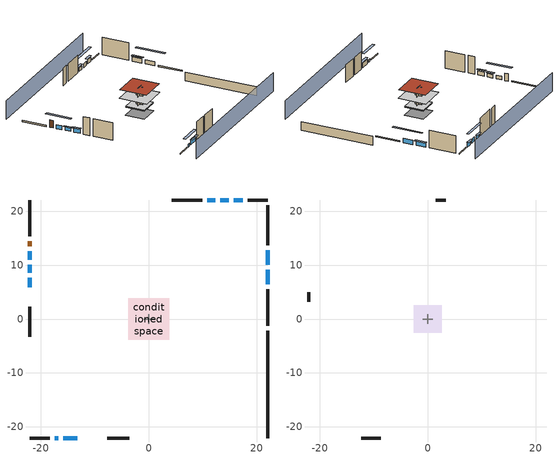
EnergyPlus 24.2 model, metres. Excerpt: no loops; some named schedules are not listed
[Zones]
conditioned space
 floor to garage (Floor1 construction): -2.59,-2.59 -2.59,2.59 2.59,2.59 2.59,-2.59 z0.3
 floor adiabatic (AdiabaticFloorConstruction): -3.82,-3.82 -3.82,3.82 3.82,3.82 3.82,-3.82 z2.74
 floor foundation (Slab2 construction): -2.7,-2.7 -2.7,2.7 2.7,2.7 2.7,-2.7 z-2.13
 wall outside (RimJoist1 construction): 22.05,-1.22 22.05,5.52 z0.3:0.61
 wall outside (RimJoist2 construction): -22.05,-22.05 -18.3,-22.05 z0.3:0.61
 wall outside (RimJoist3 construction): -22.05,22.05 -22.05,15.31 z0.3:0.61
 wall outside (RimJoist4 construction): 22.05,22.05 18.3,22.05 z0.3:0.61
 wall outside (AdiabaticWallConstruction 1): -22.05,14.38 -22.05,13.47 z0.3:2.34
 wall outside (AdiabaticWallConstruction): 22.05,6.45 22.05,9.14 / 22.05,10.07 22.05,12.76 / -15.87,-22.05 -13.25,-22.05 z0.3:1.49; 17.37,22.05 15.75,22.05 / 14.83,22.05 13.21,22.05 z0.3:1.4; -17.37,-22.05 -16.8,-22.05 z0.3:1.07; -22.05,12.54 -22.05,11 z0.3:1.34; -22.05,10.07 -22.05,8.58 z0.3:1.28; -22.05,7.66 -22.05,5.91 z0.3:1.46; 12.28,22.05 10.86,22.05 z0.3:1.25
 wall outside (Wall3 construction): 22.05,13.68 22.05,21.12 z0.3:5.18
 wall outside (Wall4 construction): -7.73,-22.05 -3.6,-22.05 z0.3:5.18
 wall outside (Wall7 construction): -22.05,2.23 -22.05,-3.27 z0.3:5.18
 wall outside (Wall8 construction): 9.93,22.05 4.25,22.05 z0.3:5.18
 wall foundation (FoundationWall1 construction): 22.05,-22.05 22.05,-2.14 z-2.13:0.3
 wall to garage (Wall5 construction): 0,0.91 0,-0.91 z0.3:5.18
 wall to garage (Wall6 construction): -0.91,0 0.91,0 z0.3:5.18
 window (WindowConstruction): 22.05,6.45 22.05,9.14 z0.3:1.49
 window (WindowConstruction 9): 17.37,22.05 15.75,22.05 z0.3:1.4
 window (WindowConstruction 1): 22.05,10.07 22.05,12.76 z0.3:1.49
 window (WindowConstruction 2): -17.37,-22.05 -16.8,-22.05 z0.3:1.07
 window (WindowConstruction 3): -15.87,-22.05 -13.25,-22.05 z0.3:1.49
 window (WindowConstruction 4): -22.05,12.54 -22.05,11 z0.3:1.34
 window (WindowConstruction 5): -22.05,10.07 -22.05,8.58 z0.3:1.28
 window (WindowConstruction 6): -22.05,7.65 -22.05,5.91 z0.3:1.46
 window (WindowConstruction 7): 14.82,22.05 13.21,22.05 z0.3:1.4
 window (WindowConstruction 8): 12.28,22.05 10.86,22.05 z0.3:1.25
 door (Door): -22.05,14.38 -22.05,13.47 z0.3:2.34
 ceiling adiabatic (AdiabaticFloorConstruction): 3.82,-3.82 3.82,3.82 -3.82,3.82 -3.82,-3.82 z2.74
 roof outside (Roof1 construction): -3.74,3.74 -3.74,-3.74 3.74,-3.74 3.74,3.74 z5.18
garage
 floor foundation (Slab1 construction): -2.59,-2.59 -2.59,2.59 2.59,2.59 2.59,-2.59 z0
 wall outside (Wall1 construction): -12.32,-22.05 -8.66,-22.05 z0.3:5.18
 wall outside (Wall2 construction): -22.05,4.98 -22.05,3.16 z0.3:5.18
 wall outside (Wall9 construction): 3.32,22.05 1.49,22.05 z0.3:5.18
shading: 22.05,26.62 -22.05,26.62 / -22.05,-26.62 22.05,-26.62 z0:5.18; 22.05,11.88 22.05,3.71 22.66,3.71 22.66,11.88 z4.24; 15.45,22.05 17.68,22.05 17.68,22.66 15.45,22.66 z1.71; 22.05,13.06 22.05,9.76 22.66,9.76 22.66,13.06 z1.8; -14.05,-22.05 -20.11,-22.05 -20.11,-22.66 -14.05,-22.66 z3.81; -12.95,-22.05 -16.17,-22.05 -16.17,-22.66 -12.95,-22.66 z1.8; -22.05,8.26 -22.05,15.28 -22.66,15.28 -22.66,8.26 z4.08; -22.05,8.28 -22.05,10.37 -22.66,10.37 -22.66,8.28 z1.58; -22.05,5.61 -22.05,7.96 -22.66,7.96 -22.66,5.61 z1.77; 10.46,22.05 17.57,22.05 17.57,22.66 10.46,22.66 z4.15; 10.56,22.05 12.58,22.05 12.58,22.66 10.56,22.66 z1.55
[Building]
Building 1: Terrain=Suburbs
[Site:Location]
Portland Intl Arpt_OR: Latitude {deg}=45.59; Longitude {deg}=-122.6; Time Zone {hr}=-8; Elevation {m}=33; Keep Site Location Information=Yes
[Site:GroundTemperature:Shallow]
10.2558, 8.96328, 8.85977, 9.47314, 11.9355, 14.3863, 16.5111, 17.8571, 17.9714, 16.8767, 14.8061, 12.4304
[Site:WaterMainsTemperature]
Calculation Method=Schedule; Temperature Schedule=mains temperature schedule
[Material] Roughness=Rough; Thermal Absorptance=0.9
Name | Thickness {m} | Conductivity {W/m-K} | Density {kg/m3} | Specific Heat {J/kg-K} | Solar Absorptance | Visible Absorptance
asphalt or fiberglass shingles | 0.00635 | 0.162714 | 1121.4 | 1465.45 | 0.85 | 0.85
concrete 4.0 in. | 0.1016 | 1.803125 | 2242.8 | 837.4 | 0.7 | 0.7
concrete 8.0 in. | 0.2032 | 1.803125 | 2242.8 | 837.4 | 0.7 | 0.7
door material | 0.04445 | 0.0612267 | 512.64 | 1214.23 | 0.7 | 0.7
floor covering | 0.0127 | 0.0433444 | 54.468 | 1339.84 | 0.6 | 0.6
floor covering 1 | 0.0127 | 0.0450781 | 54.468 | 1339.84 | 0.9 | 0.9
floor rigid ins; wall rigid ins | 0.512978 | 0.029427 | 32.04 | 1214.23 | 0.7 | 0.7
floor stud and cavity | 0.1397 | 0.923637 | 92.3553 | 1139.71 | 0.7 | 0.7
floor stud and cavity 1 | 0.1397 | 1.75129 | 37.0049 | 1207.88 | 0.7 | 0.7
furniture material conditioned space 1; furniture material garage 1 | 0.1524 | 0.115458 | 640.8 | 1214.23 | 0.6 | 0.6
gypsum board | 0.0127 | 0.160291 | 801 | 837.4 | 0.6 | 0.6
gypsum board 1 | 0.0127 | 0.160291 | 801 | 837.4 | 0.7 | 0.7
osb sheathing 0.5 in.; osb sheathing 0.5 in. 1; osb sheathing 0.5 in. 2 | 0.0127 | 0.115458 | 512.64 | 1214.23 | 0.7 | 0.7
osb sheathing 0.75 in. | 0.01905 | 0.115458 | 512.64 | 1214.23 | 0.7 | 0.7
rim joist stud and cavity | 0.0508 | 0.178688 | 50.32683 | 1063.81 | 0.6 | 0.6
roof rigid ins | 0.103632 | 0.029427 | 32.04 | 1214.23 | 0.7 | 0.7
roof stud and cavity | 0.2032 | 0.161866 | 78.34581 | 1123.46 | 0.7 | 0.7
wall stud and cavity | 0.1397 | 0.727959 | 139.0536 | 1170.24 | 0.6 | 0.6
wall stud and cavity 1 | 0.1397 | 0.550994 | 139.0536 | 1170.24 | 0.7 | 0.7
wall stud and cavity 2 | 0.1397 | 0.335416 | 139.0536 | 1170.24 | 0.7 | 0.7
wall stud and cavity 3 | 0.0889 | 0.380278 | 52.3479 | 1209.89 | 0.7 | 0.7
wall stud and cavity 4 | 0.0889 | 0.391764 | 83.0341 | 1211.67 | 0.7 | 0.7
wood siding | 0.0254 | 0.102417 | 544.68 | 1172.36 | 0.85 | 0.85
wood siding 1; wood siding 2 | 0.0254 | 0.102417 | 544.68 | 1172.36 | 0.7 | 0.7
[WindowMaterial:SimpleGlazingSystem]
WindowMaterial: U-Factor {W/m2-K}=2.78222; Solar Heat Gain Coefficient=0.56
[Construction]
AdiabaticFloorConstruction: floor stud and cavity 1, floor rigid ins, osb sheathing 0.75 in., floor covering
AdiabaticWallConstruction: wood siding 1, wall rigid ins, wall stud and cavity 3, gypsum board
AdiabaticWallConstruction 1: wood siding 2, wall rigid ins, wall stud and cavity 3, gypsum board
Door: door material
Floor1 construction: floor stud and cavity, osb sheathing 0.75 in., floor covering
FoundationWall1 construction: concrete 8.0 in., gypsum board 1
furniture construction conditioned space 1: furniture material conditioned space 1
furniture construction garage 1: furniture material garage 1
PartitionWallConstruction: gypsum board, wall stud and cavity 4, gypsum board
RimJoist1 construction; RimJoist2 construction; RimJoist3 construction; RimJoist4 construction: wood siding, rim joist stud and cavity
Roof1 construction: asphalt or fiberglass shingles, roof rigid ins, osb sheathing 0.75 in., roof stud and cavity, gypsum board
Slab1 construction: concrete 4.0 in.
Slab2 construction: concrete 4.0 in., floor covering 1
Wall1 construction; Wall2 construction: wood siding, osb sheathing 0.5 in., wall stud and cavity
Wall3 construction; Wall4 construction: wood siding, osb sheathing 0.5 in., wall stud and cavity 1, gypsum board
Wall5 construction: osb sheathing 0.5 in. 1, wall stud and cavity 2, gypsum board
Wall6 construction: osb sheathing 0.5 in. 2, wall stud and cavity 2, gypsum board
Wall7 construction; Wall8 construction: wood siding, osb sheathing 0.5 in. 2, wall stud and cavity 1, gypsum board
Wall9 construction: wood siding, osb sheathing 0.5 in. 2, wall stud and cavity
WindowConstruction; WindowConstruction 1; WindowConstruction 2; WindowConstruction 3; WindowConstruction 4; WindowConstruction 5; WindowConstruction 6; WindowConstruction 7; WindowConstruction 8; WindowConstruction 9: WindowMaterial
[Zone] Multiplier=1; Part of Total Floor Area=Yes
Name | Volume {m3}
conditioned space | 278.185
garage | 65.242
[Space]
Name | Zone | Volume {m3}
conditioned space 1 | conditioned space | 278.185
garage 1 | garage | 65.242
[SurfaceProperty:ExposedFoundationPerimeter] Exposed Perimeter Calculation Method=TotalExposedPerimeter
Name | Total Exposed Perimeter {m}
Slab2 | 19.90344
Slab1 | 14.6304
[SurfaceProperty:IncidentSolarMultiplier] Incident Solar Multiplier=1; Incident Solar Multiplier Schedule=trans schedule winter=0.85 summer=0.7
Window1; Window10; Window2; Window3; Window4; Window5; Window6; Window7; Window8; Window9
[InternalMass]
Name | Construction | Zone or ZoneList | Space or SpaceList | Surface Area {m2}
furniture mass conditioned space 1 | furniture construction conditioned space 1 | conditioned space | conditioned space 1 | 45.63397
partition wall mass | PartitionWallConstruction | conditioned space | conditioned space 1 | 114.085
furniture mass garage 1 | furniture construction garage 1 | garage | garage 1 | 2.67561
[Lights] Design Level Calculation Method=LightingLevel; Return Air Fraction=0; Fraction Radiant=0.6; Fraction Visible=0.2; Fraction Replaceable=1
Name | Zone or ZoneList or Space or SpaceList | Schedule | Lighting Level {W}
interior lighting | conditioned space 1 | lighting_interior | 739.737
garage lighting | garage 1 | lighting_garage | 47.9635
[People]
occupants: Zone or ZoneList or Space or SpaceList=conditioned space 1; Number of People Schedule=occupants; Number of People Calculation Method=People; Number of People=2; Fraction Radiant=0.314171; Sensible Heat Fraction=0.56303; Activity Level Schedule=occupants activity schedule; Carbon Dioxide Generation Rate {m3/s-W}=0; Enable ASHRAE 55 Comfort Warnings=No; Mean Radiant Temperature Calculation Type=EnclosureAveraged
[ElectricEquipment] Zone or ZoneList or Space or SpaceList=conditioned space 1; Design Level Calculation Method=EquipmentLevel
Name | Schedule | Design Level {W} | Fraction Latent | Fraction Radiant | Fraction Lost
ceiling fan | ceiling_fan | 18.1901 | 0 | 0.558 | 0
clothes dryer | clothes_dryer | 1989.41 | 0.015 | 0.081 | 0.85
clothes washer | clothes_washer | 269.666 | 0.03 | 0.162 | 0.7
cooking range | cooking_range | 1650.36 | 0.08 | 0.432 | 0.2
dishwasher | dishwasher | 941.238 | 0.3 | 0.18 | 0.4
fridge | fridge schedule | 45.9075 | 0 | 0.6 | 0
mech vent bath fan 0 | mech vent bath fan 0 schedule | 30 | 0 | 0 | 1
mech vent house fan | mech vent house fan schedule | 0 | 0 | 0 | 1
mech vent house fan cfis | mech vent house fan cfis schedule | 0 | 0 | 0 | 0
mech vent range fan 0 | mech vent range fan 0 schedule | 30 | 0 | 0 | 1
misc plug loads | plug_loads_other | 583.82 | 0.021 | 0.558 | 0.049
misc tv | plug_loads_tv | 737.239 | 0 | 0.6 | 0
whole house fan | Always On Discrete | 0 | 0 | 0 | 1
[OtherEquipment] Zone or ZoneList or Space or SpaceList=conditioned space 1; Design Level Calculation Method=EquipmentLevel
Name | Fuel Type | Schedule | Design Level {W} | Fraction Latent | Fraction Radiant | Fraction Lost
clothes dryer 1 | Electricity | clothes_dryer | 0 | 0.015 | 0.081 | 0.85
cooking range 1 | Electricity | cooking_range | 0 | 0.08 | 0.432 | 0.2
general water use latent | None | general water use schedule | 44.1266 | 1 | 0 | 0
general water use sensible | None | general water use schedule | -43.4886 | 0 | 0.6 | 0
mech vent house fan latent load; water heater lat | None | Always On Discrete | 0 | 1 | 0 | 0
mech vent house fan sensible load; water heater sens | None | Always On Discrete | 0 | 0 | 0 | 0
water heater energy adjustment1 | Electricity | Always On Discrete | 0.01 | 0 | 0 | 1
[ZoneInfiltration:DesignFlowRate] Zone or ZoneList or Space or SpaceList=conditioned space 1; Schedule=Always On Discrete; Design Flow Rate Calculation Method=Flow/Zone; Design Flow Rate {m3/s}=0
infil flow; natural vent flow; whole house fan flow
[ZoneInfiltration:EffectiveLeakageArea]
infil garage 1: Zone or Space=garage 1; Schedule=Always On Discrete; Effective Air Leakage Area {cm2}=407.755; Stack Coefficient=0.000129147; Wind Coefficient=4.64657e-05
[WaterUse:Equipment]
dishwasher: Peak Flow Rate {m3/s}=7.10982e-06; Flow Rate Fraction Schedule=hot_water_dishwasher
[Foundation:Kiva] Wall Depth Below Slab {m}=0.2032
Name | Initial Indoor Air Temperature {C} | Wall Height Above Grade {m}
Foundation Kiva 1 | 13.4258 | 0.1016
Foundation Kiva 2 | 14.4444 | 0.3048
[Foundation:Kiva:Settings]
Soil Conductivity {W/m-K}=1.3848; Soil Density {kg/m3}=1842.3; Soil Specific Heat {J/kg-K}=418.7; Ground Solar Absorptivity=0.9; Ground Thermal Absorptivity=0.9; Ground Surface Roughness {m}=0.03; Far-Field Width {m}=40; Deep-Ground Boundary Condition=ZeroFlux; Deep-Ground Depth {m}=40; Minimum Cell Dimension {m}=0.2; Maximum Cell Growth Coefficient=3; Simulation Timestep=Timestep
[Exterior:Lights]
exterior lighting: Schedule=exterior lighting schedule; Design Level {W}=37.1441
[EnergyManagementSystem:GlobalVariable]
infil_program_Qfan
infil_program_Qinf
natural_vent_program_Qnv
natural_vent_program_Qwhf
[EnergyManagementSystem:Sensor]
Name | Output:Variable or Output:Meter Index Key | Output:Variable or Output:Meter
airflow_gain | infil flow | Infiltration Sensible Heat Gain Energy
airflow_gain_1 | natural vent flow | Infiltration Sensible Heat Gain Energy
airflow_gain_2 | whole house fan flow | Infiltration Sensible Heat Gain Energy
airflow_loss | infil flow | Infiltration Sensible Heat Loss Energy
airflow_loss_1 | natural vent flow | Infiltration Sensible Heat Loss Energy
airflow_loss_2 | whole house fan flow | Infiltration Sensible Heat Loss Energy
clg_load_cond |  | Cooling:EnergyTransfer:Zone:CONDITIONED SPACE
clg_sp_s; clg_sp_s_1 | cooling setpoint | Schedule Value
clothes_dryer_exhaust_0_sch_s | clothes_dryer | Schedule Value
cool_season | cooling season schedule | Schedule Value
htg_load_cond |  | Heating:EnergyTransfer:Zone:CONDITIONED SPACE
htg_sp_s; htg_sp_s_1 | heating setpoint | Schedule Value
ig_ee_conv | ceiling fan | Electric Equipment Convective Heating Energy
ig_ee_conv_1 | clothes dryer | Electric Equipment Convective Heating Energy
ig_ee_conv_3 | cooking range | Electric Equipment Convective Heating Energy
ig_ee_conv_4 | dishwasher | Electric Equipment Convective Heating Energy
ig_ee_conv_5 | fridge | Electric Equipment Convective Heating Energy
ig_ee_conv_6 | misc plug loads | Electric Equipment Convective Heating Energy
ig_ee_conv_7 | misc tv | Electric Equipment Convective Heating Energy
ig_ee_conv_8 | whole house fan | Electric Equipment Convective Heating Energy
ig_ee_rad | ceiling fan | Electric Equipment Radiant Heating Energy
ig_ee_rad_1 | clothes dryer | Electric Equipment Radiant Heating Energy
ig_ee_rad_3 | cooking range | Electric Equipment Radiant Heating Energy
ig_ee_rad_4 | dishwasher | Electric Equipment Radiant Heating Energy
ig_ee_rad_5 | fridge | Electric Equipment Radiant Heating Energy
ig_ee_rad_6 | misc plug loads | Electric Equipment Radiant Heating Energy
ig_ee_rad_7 | misc tv | Electric Equipment Radiant Heating Energy
ig_ee_rad_8 | whole house fan | Electric Equipment Radiant Heating Energy
ig_lgt_conv | interior lighting | Lights Convective Heating Energy
ig_lgt_rad | interior lighting | Lights Radiant Heating Energy
ig_lgt_vis | interior lighting | Lights Visible Radiation Heating Energy
ig_oe_conv | clothes dryer 1 | Other Equipment Convective Heating Energy
ig_oe_conv_1 | cooking range 1 | Other Equipment Convective Heating Energy
ig_oe_conv_2 | general water use latent | Other Equipment Convective Heating Energy
ig_oe_conv_3 | general water use sensible | Other Equipment Convective Heating Energy
ig_oe_conv_4 | water heater energy adjustment1 | Other Equipment Convective Heating Energy
ig_oe_conv_5 | water heater lat | Other Equipment Convective Heating Energy
ig_oe_conv_6 | water heater sens | Other Equipment Convective Heating Energy
ig_oe_rad | clothes dryer 1 | Other Equipment Radiant Heating Energy
ig_oe_rad_1 | cooking range 1 | Other Equipment Radiant Heating Energy
ig_oe_rad_2 | general water use latent | Other Equipment Radiant Heating Energy
ig_oe_rad_3 | general water use sensible | Other Equipment Radiant Heating Energy
ig_oe_rad_4 | water heater energy adjustment1 | Other Equipment Radiant Heating Energy
ig_oe_rad_5 | water heater lat | Other Equipment Radiant Heating Energy
ig_oe_rad_6 | water heater sens | Other Equipment Radiant Heating Energy
ig_ppl_conv | occupants | People Convective Heating Energy
ig_ppl_rad | occupants | People Radiant Heating Energy
im_conv | furniture mass conditioned space 1 | Surface Inside Face Convection Heat Gain Energy
im_conv_1 | partition wall mass | Surface Inside Face Convection Heat Gain Energy
im_ig | furniture mass conditioned space 1 | Surface Inside Face Internal Gains Radiation Heat Gain Energy
im_ig_1 | partition wall mass | Surface Inside Face Internal Gains Radiation Heat Gain Energy
im_lgt | furniture mass conditioned space 1 | Surface Inside Face Lights Radiation Heat Gain Energy
im_lgt_1 | partition wall mass | Surface Inside Face Lights Radiation Heat Gain Energy
im_sol | furniture mass conditioned space 1 | Surface Inside Face Solar Radiation Heat Gain Energy
im_sol_1 | partition wall mass | Surface Inside Face Solar Radiation Heat Gain Energy
im_surf | furniture mass conditioned space 1 | Surface Inside Face Net Surface Thermal Radiation Heat Gain Energy
im_surf_1 | partition wall mass | Surface Inside Face Net Surface Thermal Radiation Heat Gain Energy
mech_vent_bath_fan_0_sch_s | mech vent bath fan 0 schedule | Schedule Value
mech_vent_range_fan_0_sch_s | mech vent range fan 0 schedule | Schedule Value
mv_conv | mech vent bath fan 0 | Electric Equipment Convective Heating Energy
mv_conv_1 | mech vent house fan | Electric Equipment Convective Heating Energy
mv_conv_2 | mech vent house fan cfis | Electric Equipment Convective Heating Energy
mv_conv_3 | mech vent range fan 0 | Electric Equipment Convective Heating Energy
mv_conv_4 | mech vent house fan latent load | Other Equipment Convective Heating Energy
mv_conv_5 | mech vent house fan sensible load | Other Equipment Convective Heating Energy
mv_rad | mech vent bath fan 0 | Electric Equipment Radiant Heating Energy
mv_rad_1 | mech vent house fan | Electric Equipment Radiant Heating Energy
mv_rad_2 | mech vent house fan cfis | Electric Equipment Radiant Heating Energy
mv_rad_3 | mech vent range fan 0 | Electric Equipment Radiant Heating Energy
mv_rad_4 | mech vent house fan latent load | Other Equipment Radiant Heating Energy
mv_rad_5 | mech vent house fan sensible load | Other Equipment Radiant Heating Energy
natural_vent_s | natural vent schedule | Schedule Value
out_pb_s |  | Site Outdoor Air Barometric Pressure
out_wt_s |  | Site Outdoor Air Humidity Ratio
site_vw_s |  | Site Wind Speed
ss_back_out | Window1 | Surface Window Shortwave from Zone Back Out Window Heat Transfer Rate
ss_back_out_1 | Window10 | Surface Window Shortwave from Zone Back Out Window Heat Transfer Rate
ss_back_out_2 | Window2 | Surface Window Shortwave from Zone Back Out Window Heat Transfer Rate
ss_back_out_3 | Window3 | Surface Window Shortwave from Zone Back Out Window Heat Transfer Rate
ss_back_out_4 | Window4 | Surface Window Shortwave from Zone Back Out Window Heat Transfer Rate
ss_back_out_5 | Window5 | Surface Window Shortwave from Zone Back Out Window Heat Transfer Rate
ss_back_out_6 | Window6 | Surface Window Shortwave from Zone Back Out Window Heat Transfer Rate
ss_back_out_7 | Window7 | Surface Window Shortwave from Zone Back Out Window Heat Transfer Rate
ss_back_out_8 | Window8 | Surface Window Shortwave from Zone Back Out Window Heat Transfer Rate
ss_back_out_9 | Window9 | Surface Window Shortwave from Zone Back Out Window Heat Transfer Rate
ss_conv | Door1 | Surface Inside Face Convection Heat Gain Energy
ss_conv_1 | Window1 | Surface Inside Face Convection Heat Gain Energy
ss_conv_10 | Window9 | Surface Inside Face Convection Heat Gain Energy
ss_conv_2 | Window10 | Surface Inside Face Convection Heat Gain Energy
ss_conv_3 | Window2 | Surface Inside Face Convection Heat Gain Energy
ss_conv_4 | Window3 | Surface Inside Face Convection Heat Gain Energy
ss_conv_5 | Window4 | Surface Inside Face Convection Heat Gain Energy
ss_conv_6 | Window5 | Surface Inside Face Convection Heat Gain Energy
ss_conv_7 | Window6 | Surface Inside Face Convection Heat Gain Energy
ss_conv_8 | Window7 | Surface Inside Face Convection Heat Gain Energy
ss_conv_9 | Window8 | Surface Inside Face Convection Heat Gain Energy
ss_ig | Door1 | Surface Inside Face Internal Gains Radiation Heat Gain Energy
ss_ig_1 | Window1 | Surface Inside Face Internal Gains Radiation Heat Gain Energy
ss_ig_10 | Window9 | Surface Inside Face Internal Gains Radiation Heat Gain Energy
ss_ig_2 | Window10 | Surface Inside Face Internal Gains Radiation Heat Gain Energy
ss_ig_3 | Window2 | Surface Inside Face Internal Gains Radiation Heat Gain Energy
ss_ig_4 | Window3 | Surface Inside Face Internal Gains Radiation Heat Gain Energy
ss_ig_5 | Window4 | Surface Inside Face Internal Gains Radiation Heat Gain Energy
ss_ig_6 | Window5 | Surface Inside Face Internal Gains Radiation Heat Gain Energy
ss_ig_7 | Window6 | Surface Inside Face Internal Gains Radiation Heat Gain Energy
ss_ig_8 | Window7 | Surface Inside Face Internal Gains Radiation Heat Gain Energy
ss_ig_9 | Window8 | Surface Inside Face Internal Gains Radiation Heat Gain Energy
ss_lgt | Door1 | Surface Inside Face Lights Radiation Heat Gain Energy
ss_sol | Door1 | Surface Inside Face Solar Radiation Heat Gain Energy
ss_surf | Door1 | Surface Inside Face Net Surface Thermal Radiation Heat Gain Energy
ss_surf_1 | Window1 | Surface Inside Face Net Surface Thermal Radiation Heat Gain Energy
ss_surf_10 | Window9 | Surface Inside Face Net Surface Thermal Radiation Heat Gain Energy
ss_surf_2 | Window10 | Surface Inside Face Net Surface Thermal Radiation Heat Gain Energy
ss_surf_3 | Window2 | Surface Inside Face Net Surface Thermal Radiation Heat Gain Energy
ss_surf_4 | Window3 | Surface Inside Face Net Surface Thermal Radiation Heat Gain Energy
ss_surf_5 | Window4 | Surface Inside Face Net Surface Thermal Radiation Heat Gain Energy
ss_surf_6 | Window5 | Surface Inside Face Net Surface Thermal Radiation Heat Gain Energy
ss_surf_7 | Window6 | Surface Inside Face Net Surface Thermal Radiation Heat Gain Energy
ss_surf_8 | Window7 | Surface Inside Face Net Surface Thermal Radiation Heat Gain Energy
ss_surf_9 | Window8 | Surface Inside Face Net Surface Thermal Radiation Heat Gain Energy
ss_trans_in | Window1 | Surface Window Transmitted Solar Radiation Rate
ss_trans_in_1 | Window10 | Surface Window Transmitted Solar Radiation Rate
ss_trans_in_2 | Window2 | Surface Window Transmitted Solar Radiation Rate
ss_trans_in_3 | Window3 | Surface Window Transmitted Solar Radiation Rate
ss_trans_in_4 | Window4 | Surface Window Transmitted Solar Radiation Rate
ss_trans_in_5 | Window5 | Surface Window Transmitted Solar Radiation Rate
ss_trans_in_6 | Window6 | Surface Window Transmitted Solar Radiation Rate
ss_trans_in_7 | Window7 | Surface Window Transmitted Solar Radiation Rate
ss_trans_in_8 | Window8 | Surface Window Transmitted Solar Radiation Rate
ss_trans_in_9 | Window9 | Surface Window Transmitted Solar Radiation Rate
ss_trans_out | Window1 | Surface Inside Face Initial Transmitted Diffuse Transmitted Out Window Solar Radiation Rate
ss_trans_out_1 | Window10 | Surface Inside Face Initial Transmitted Diffuse Transmitted Out Window Solar Radiation Rate
ss_trans_out_2 | Window2 | Surface Inside Face Initial Transmitted Diffuse Transmitted Out Window Solar Radiation Rate
ss_trans_out_3 | Window3 | Surface Inside Face Initial Transmitted Diffuse Transmitted Out Window Solar Radiation Rate
ss_trans_out_4 | Window4 | Surface Inside Face Initial Transmitted Diffuse Transmitted Out Window Solar Radiation Rate
ss_trans_out_5 | Window5 | Surface Inside Face Initial Transmitted Diffuse Transmitted Out Window Solar Radiation Rate
ss_trans_out_6 | Window6 | Surface Inside Face Initial Transmitted Diffuse Transmitted Out Window Solar Radiation Rate
ss_trans_out_7 | Window7 | Surface Inside Face Initial Transmitted Diffuse Transmitted Out Window Solar Radiation Rate
ss_trans_out_8 | Window8 | Surface Inside Face Initial Transmitted Diffuse Transmitted Out Window Solar Radiation Rate
ss_trans_out_9 | Window9 | Surface Inside Face Initial Transmitted Diffuse Transmitted Out Window Solar Radiation Rate
s_conv | Floor1 | Surface Inside Face Convection Heat Gain Energy
s_conv_1 | FoundationWall1 | Surface Inside Face Convection Heat Gain Energy
s_conv_10 | Wall3 | Surface Inside Face Convection Heat Gain Energy
s_conv_11 | Wall4 | Surface Inside Face Convection Heat Gain Energy
s_conv_12 | Wall5 | Surface Inside Face Convection Heat Gain Energy
s_conv_13 | Wall6 | Surface Inside Face Convection Heat Gain Energy
s_conv_14 | Wall7 | Surface Inside Face Convection Heat Gain Energy
s_conv_15 | Wall8 | Surface Inside Face Convection Heat Gain Energy
s_conv_2 | inferred conditioned ceiling | Surface Inside Face Convection Heat Gain Energy
s_conv_3 | inferred conditioned floor | Surface Inside Face Convection Heat Gain Energy
s_conv_4 | RimJoist1 | Surface Inside Face Convection Heat Gain Energy
s_conv_5 | RimJoist2 | Surface Inside Face Convection Heat Gain Energy
s_conv_6 | RimJoist3 | Surface Inside Face Convection Heat Gain Energy
s_conv_7 | RimJoist4 | Surface Inside Face Convection Heat Gain Energy
s_conv_8 | Roof1 | Surface Inside Face Convection Heat Gain Energy
s_conv_9 | Slab2 | Surface Inside Face Convection Heat Gain Energy
s_ig | Floor1 | Surface Inside Face Internal Gains Radiation Heat Gain Energy
s_ig_1 | FoundationWall1 | Surface Inside Face Internal Gains Radiation Heat Gain Energy
s_ig_10 | Wall3 | Surface Inside Face Internal Gains Radiation Heat Gain Energy
s_ig_11 | Wall4 | Surface Inside Face Internal Gains Radiation Heat Gain Energy
s_ig_12 | Wall5 | Surface Inside Face Internal Gains Radiation Heat Gain Energy
s_ig_13 | Wall6 | Surface Inside Face Internal Gains Radiation Heat Gain Energy
s_ig_14 | Wall7 | Surface Inside Face Internal Gains Radiation Heat Gain Energy
s_ig_15 | Wall8 | Surface Inside Face Internal Gains Radiation Heat Gain Energy
s_ig_2 | inferred conditioned ceiling | Surface Inside Face Internal Gains Radiation Heat Gain Energy
s_ig_3 | inferred conditioned floor | Surface Inside Face Internal Gains Radiation Heat Gain Energy
